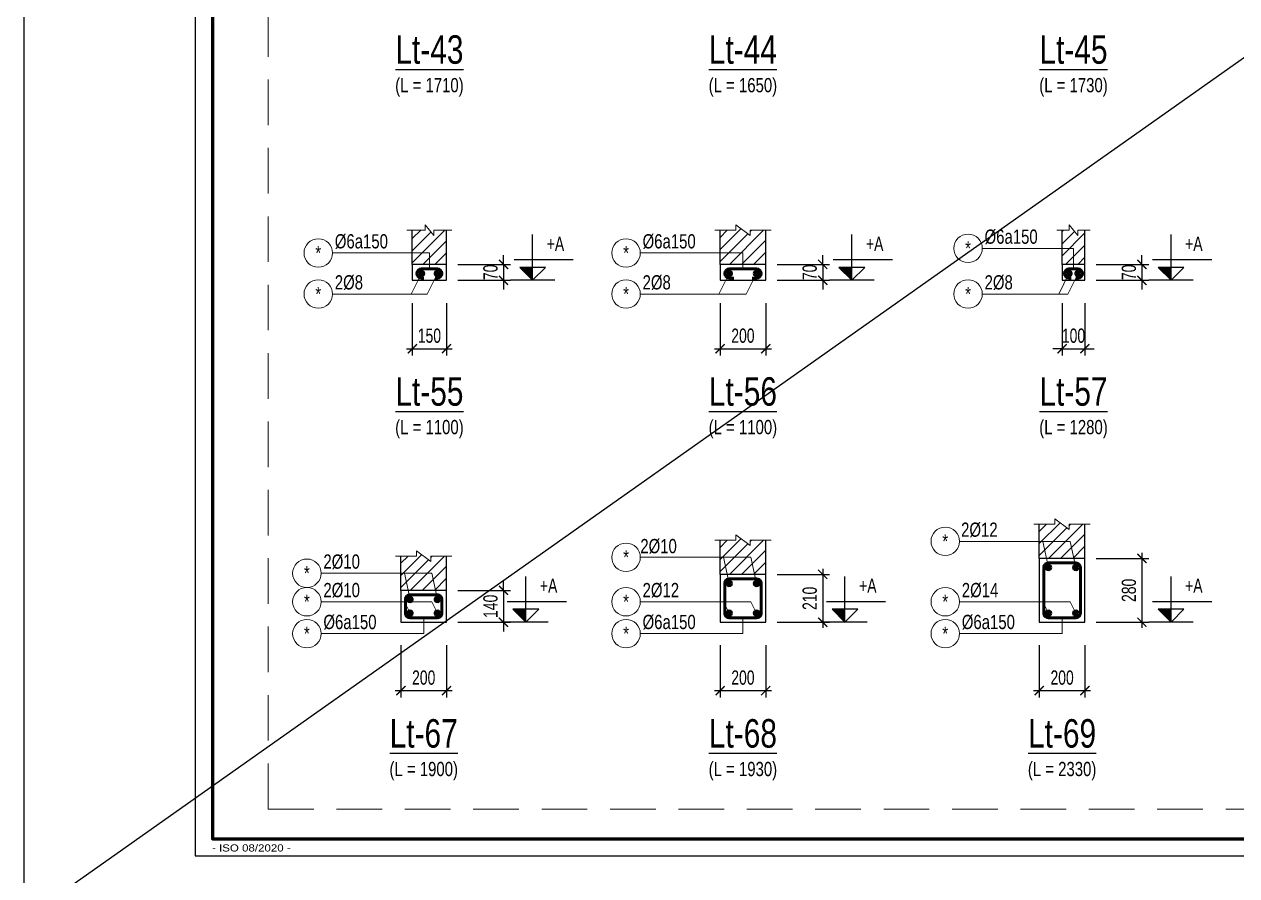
# Model space of a CAD drawing. Header units: millimetres. Extents: x 0 to 84100, y 0 to 158663.
# Drawn here: x 0 to 5318, y 15038 to 18773 of the extents above; entities that cross this region are included whole.
import ezdxf
from ezdxf.enums import TextEntityAlignment as Align

# ---------------------------------------------------------------- set-up
doc = ezdxf.new("R2010")
doc.units = ezdxf.units.MM
doc.header["$LTSCALE"] = 800
doc.header["$MEASUREMENT"] = 0
doc.linetypes.add('HIDDEN', pattern=[0.375, 0.25, -0.125])
doc.layers.get('DEFPOINTS').update_dxf_attribs({"color": 87})
for name, color, linetype in [('CDC -TEXT KHUNG', 7, 'Continuous'), ('CDC-KHUNGTEN', 9, 'Continuous'), ('CDC.02.DIM', 1, 'Continuous'), ('CDC.03.BORDER', 3, 'Continuous'), ('CDC.06.TEXT', 2, 'Continuous'), ('CDC.10.HATCH', 9, 'Continuous')]:
    doc.layers.add(name, color=color, linetype=linetype)
for name, color, linetype, lineweight in [('CDC.04.HIDDEN', 8, 'HIDDEN', 15), ('CDC.05.STEEL', 4, 'Continuous', 50), ('CDC.11.NOTE', 8, 'Continuous', 18), ('CDC.14.STEELNUM', 9, 'Continuous', 18), ('STEEL_NODE', 6, 'Continuous', 50)]:
    doc.layers.add(name, color=color, linetype=linetype, lineweight=lineweight)
doc.layers.add('KCS_Plotter', color=11, linetype='Continuous', plot=False)
doc.styles.add('KCS_BIGTEXT', font='arial.ttf', dxfattribs={"width": 0.7})
doc.styles.add('KCS_SMTEXT', font='arial.ttf', dxfattribs={"width": 0.7})
doc.styles.add('KT CDC', font='arial.ttf', dxfattribs={"width": 0.85})
doc.dimstyles.new('KCS_DIM25', dxfattribs={"dimtxt": 62.5, "dimasz": 40, "dimexe": 30, "dimexo": 0, "dimgap": 25, "dimtad": 1, "dimdec": 0, "dimzin": 13, "dimdsep": 46, "dimtxsty": 'KCS_SMTEXT', "dimblk": 'ARCHTICK', "dimcen": 0, "dimdle": 25, "dimclrd": 1, "dimclre": 1, "dimclrt": 2, "dimadec": 0, "dimazin": 0, "dimtfac": 1, "dimtdec": 0, "dimtix": 1, "dimtmove": 2, "dimatfit": 3, "dimfxl": 1, "dimtolj": 1, "dimtzin": 13, "dimarcsym": 0})

# ---------------------------------------------------------------- blocks, each defined once
blk = doc.blocks.new('_ArchTick')
at = {"color": 0, "linetype": 'ByBlock', "const_width": 0.15}
blk.add_lwpolyline([(-0.5, -0.5), (0.5, 0.5)], dxfattribs=at)
blk = doc.blocks.new('*D355')
at = {"layer": 'CDC.02.DIM', "color": 1, "lineweight": -2, "transparency": 16777216}
for p, q in [((1702.1, 17550), (1702.1, 17320)), ((1852.1, 17550), (1852.1, 17320)), ((1677.1, 17350), (1877.1, 17350))]:
    blk.add_line(p, q, dxfattribs=at)
at = {"layer": 'DEFPOINTS', "color": 0, "transparency": 16777216}
for p in [(1702.1, 17550), (1852.1, 17550), (1852.1, 17350)]:
    blk.add_point(p, dxfattribs=at)
at = {"layer": 'CDC.02.DIM', "color": 1, "lineweight": -2, "transparency": 16777216, "xscale": 40, "yscale": 40, "zscale": 40, "rotation": 180}
blk.add_blockref('_ArchTick', (1702.1, 17350), dxfattribs=at)
at = {"layer": 'CDC.02.DIM', "color": 1, "lineweight": -2, "transparency": 16777216, "xscale": 40, "yscale": 40, "zscale": 40}
blk.add_blockref('_ArchTick', (1852.1, 17350), dxfattribs=at)
at = {"layer": 'CDC.02.DIM', "color": 2, "transparency": 16777216, "insert": (1777.1, 17406.9), "char_height": 62.5, "attachment_point": 5, "style": 'KCS_SMTEXT'}
blk.add_mtext('\\A1;150', dxfattribs=at)
blk = doc.blocks.new('*D356')
at = {"layer": 'CDC.02.DIM', "color": 1, "lineweight": -2, "transparency": 16777216}
for p, q in [((1902.1, 17720), (2132.1, 17720)), ((2102.1, 17720), (2102.1, 17760)), ((2102.1, 17720), (2102.1, 17650)), ((1902.1, 17650), (2132.1, 17650)), ((2102.1, 17650), (2102.1, 17610))]:
    blk.add_line(p, q, dxfattribs=at)
at = {"layer": 'DEFPOINTS', "color": 0, "transparency": 16777216}
for p in [(1902.1, 17720), (1902.1, 17650), (2102.1, 17650)]:
    blk.add_point(p, dxfattribs=at)
at = {"layer": 'CDC.02.DIM', "color": 1, "lineweight": -2, "transparency": 16777216, "xscale": 40, "yscale": 40, "zscale": 40}
for p, rotation in [((2102.1, 17720), 270), ((2102.1, 17650), 90)]:
    blk.add_blockref('_ArchTick', p, dxfattribs=dict(at, rotation=rotation))
at = {"layer": 'CDC.02.DIM', "color": 2, "transparency": 16777216, "insert": (2045.2, 17685), "char_height": 62.5, "attachment_point": 5, "rotation": 90, "style": 'KCS_SMTEXT'}
blk.add_mtext('\\A1;70', dxfattribs=at)
blk = doc.blocks.new('KCS_SNODE')
at = {"layer": 'STEEL_NODE'}
blk.add_hatch(color=256, dxfattribs=at).paths.add_polyline_path([(10, 0, 1), (-10, 0, 1)])
blk.add_circle((0, 0), 10, dxfattribs=at)
blk = doc.blocks.new('*D357')
at = {"layer": 'CDC.02.DIM', "color": 1, "lineweight": -2, "transparency": 16777216}
for p, q in [((3052.1, 17550), (3052.1, 17320)), ((3252.1, 17550), (3252.1, 17320)), ((3027.1, 17350), (3277.1, 17350))]:
    blk.add_line(p, q, dxfattribs=at)
at = {"layer": 'DEFPOINTS', "color": 0, "transparency": 16777216}
for p in [(3052.1, 17550), (3252.1, 17550), (3252.1, 17350)]:
    blk.add_point(p, dxfattribs=at)
at = {"layer": 'CDC.02.DIM', "color": 1, "lineweight": -2, "transparency": 16777216, "xscale": 40, "yscale": 40, "zscale": 40, "rotation": 180}
blk.add_blockref('_ArchTick', (3052.1, 17350), dxfattribs=at)
at = {"layer": 'CDC.02.DIM', "color": 1, "lineweight": -2, "transparency": 16777216, "xscale": 40, "yscale": 40, "zscale": 40}
blk.add_blockref('_ArchTick', (3252.1, 17350), dxfattribs=at)
at = {"layer": 'CDC.02.DIM', "color": 2, "transparency": 16777216, "insert": (3152.1, 17406.9), "char_height": 62.5, "attachment_point": 5, "style": 'KCS_SMTEXT'}
blk.add_mtext('\\A1;200', dxfattribs=at)
blk = doc.blocks.new('*D358')
at = {"layer": 'CDC.02.DIM', "color": 1, "lineweight": -2, "transparency": 16777216}
for p, q in [((3302.1, 17720), (3532.1, 17720)), ((3502.1, 17720), (3502.1, 17760)), ((3502.1, 17720), (3502.1, 17650)), ((3302.1, 17650), (3532.1, 17650)), ((3502.1, 17650), (3502.1, 17610))]:
    blk.add_line(p, q, dxfattribs=at)
at = {"layer": 'DEFPOINTS', "color": 0, "transparency": 16777216}
for p in [(3302.1, 17720), (3302.1, 17650), (3502.1, 17650)]:
    blk.add_point(p, dxfattribs=at)
at = {"layer": 'CDC.02.DIM', "color": 1, "lineweight": -2, "transparency": 16777216, "xscale": 40, "yscale": 40, "zscale": 40}
for p, rotation in [((3502.1, 17720), 270), ((3502.1, 17650), 90)]:
    blk.add_blockref('_ArchTick', p, dxfattribs=dict(at, rotation=rotation))
at = {"layer": 'CDC.02.DIM', "color": 2, "transparency": 16777216, "insert": (3445.2, 17685), "char_height": 62.5, "attachment_point": 5, "rotation": 90, "style": 'KCS_SMTEXT'}
blk.add_mtext('\\A1;70', dxfattribs=at)
blk = doc.blocks.new('*D359')
at = {"layer": 'CDC.02.DIM', "color": 1, "lineweight": -2, "transparency": 16777216}
for p, q in [((4552.1, 17550), (4552.1, 17320)), ((4652.1, 17550), (4652.1, 17320)), ((4552.1, 17350), (4512.1, 17350)), ((4552.1, 17350), (4652.1, 17350)), ((4652.1, 17350), (4692.1, 17350))]:
    blk.add_line(p, q, dxfattribs=at)
at = {"layer": 'DEFPOINTS', "color": 0, "transparency": 16777216}
for p in [(4552.1, 17550), (4652.1, 17550), (4652.1, 17350)]:
    blk.add_point(p, dxfattribs=at)
at = {"layer": 'CDC.02.DIM', "color": 1, "lineweight": -2, "transparency": 16777216, "xscale": 40, "yscale": 40, "zscale": 40}
blk.add_blockref('_ArchTick', (4552.1, 17350), dxfattribs=at)
at = {"layer": 'CDC.02.DIM', "color": 1, "lineweight": -2, "transparency": 16777216, "xscale": 40, "yscale": 40, "zscale": 40, "rotation": 180}
blk.add_blockref('_ArchTick', (4652.1, 17350), dxfattribs=at)
at = {"layer": 'CDC.02.DIM', "color": 2, "transparency": 16777216, "insert": (4602.1, 17406.9), "char_height": 62.5, "attachment_point": 5, "style": 'KCS_SMTEXT'}
blk.add_mtext('\\A1;100', dxfattribs=at)
blk = doc.blocks.new('*D360')
at = {"layer": 'CDC.02.DIM', "color": 1, "lineweight": -2, "transparency": 16777216}
for p, q in [((4702.1, 17720), (4932.1, 17720)), ((4902.1, 17720), (4902.1, 17760)), ((4902.1, 17720), (4902.1, 17650)), ((4702.1, 17650), (4932.1, 17650)), ((4902.1, 17650), (4902.1, 17610))]:
    blk.add_line(p, q, dxfattribs=at)
at = {"layer": 'DEFPOINTS', "color": 0, "transparency": 16777216}
for p in [(4702.1, 17720), (4702.1, 17650), (4902.1, 17650)]:
    blk.add_point(p, dxfattribs=at)
at = {"layer": 'CDC.02.DIM', "color": 1, "lineweight": -2, "transparency": 16777216, "xscale": 40, "yscale": 40, "zscale": 40}
for p, rotation in [((4902.1, 17720), 270), ((4902.1, 17650), 90)]:
    blk.add_blockref('_ArchTick', p, dxfattribs=dict(at, rotation=rotation))
at = {"layer": 'CDC.02.DIM', "color": 2, "transparency": 16777216, "insert": (4845.2, 17685), "char_height": 62.5, "attachment_point": 5, "rotation": 90, "style": 'KCS_SMTEXT'}
blk.add_mtext('\\A1;70', dxfattribs=at)
blk = doc.blocks.new('*D557')
at = {"layer": 'CDC.02.DIM', "color": 1, "lineweight": -2, "transparency": 16777216}
for p, q in [((1652.1, 16050), (1652.1, 15820)), ((1852.1, 16050), (1852.1, 15820)), ((1627.1, 15850), (1877.1, 15850))]:
    blk.add_line(p, q, dxfattribs=at)
at = {"layer": 'DEFPOINTS', "color": 0, "transparency": 16777216}
for p in [(1652.1, 16050), (1852.1, 16050), (1852.1, 15850)]:
    blk.add_point(p, dxfattribs=at)
at = {"layer": 'CDC.02.DIM', "color": 1, "lineweight": -2, "transparency": 16777216, "xscale": 40, "yscale": 40, "zscale": 40, "rotation": 180}
blk.add_blockref('_ArchTick', (1652.1, 15850), dxfattribs=at)
at = {"layer": 'CDC.02.DIM', "color": 1, "lineweight": -2, "transparency": 16777216, "xscale": 40, "yscale": 40, "zscale": 40}
blk.add_blockref('_ArchTick', (1852.1, 15850), dxfattribs=at)
at = {"layer": 'CDC.02.DIM', "color": 2, "transparency": 16777216, "insert": (1752.1, 15906.9), "char_height": 62.5, "attachment_point": 5, "style": 'KCS_SMTEXT'}
blk.add_mtext('\\A1;200', dxfattribs=at)
blk = doc.blocks.new('*D558')
at = {"layer": 'CDC.02.DIM', "color": 1, "lineweight": -2, "transparency": 16777216}
for p, q in [((2102.1, 16290), (2102.1, 16330)), ((1902.1, 16290), (2132.1, 16290)), ((2102.1, 16290), (2102.1, 16150)), ((1902.1, 16150), (2132.1, 16150)), ((2102.1, 16150), (2102.1, 16110))]:
    blk.add_line(p, q, dxfattribs=at)
at = {"layer": 'DEFPOINTS', "color": 0, "transparency": 16777216}
for p in [(1902.1, 16290), (1902.1, 16150), (2102.1, 16150)]:
    blk.add_point(p, dxfattribs=at)
at = {"layer": 'CDC.02.DIM', "color": 1, "lineweight": -2, "transparency": 16777216, "xscale": 40, "yscale": 40, "zscale": 40}
for p, rotation in [((2102.1, 16290), 270), ((2102.1, 16150), 90)]:
    blk.add_blockref('_ArchTick', p, dxfattribs=dict(at, rotation=rotation))
at = {"layer": 'CDC.02.DIM', "color": 2, "transparency": 16777216, "insert": (2045.2, 16220), "char_height": 62.5, "attachment_point": 5, "rotation": 90, "style": 'KCS_SMTEXT'}
blk.add_mtext('\\A1;140', dxfattribs=at)
blk = doc.blocks.new('*D563')
at = {"layer": 'CDC.02.DIM', "color": 1, "lineweight": -2, "transparency": 16777216}
for p, q in [((3052.1, 16050), (3052.1, 15820)), ((3252.1, 16050), (3252.1, 15820)), ((3027.1, 15850), (3277.1, 15850))]:
    blk.add_line(p, q, dxfattribs=at)
at = {"layer": 'DEFPOINTS', "color": 0, "transparency": 16777216}
for p in [(3052.1, 16050), (3252.1, 16050), (3252.1, 15850)]:
    blk.add_point(p, dxfattribs=at)
at = {"layer": 'CDC.02.DIM', "color": 1, "lineweight": -2, "transparency": 16777216, "xscale": 40, "yscale": 40, "zscale": 40, "rotation": 180}
blk.add_blockref('_ArchTick', (3052.1, 15850), dxfattribs=at)
at = {"layer": 'CDC.02.DIM', "color": 1, "lineweight": -2, "transparency": 16777216, "xscale": 40, "yscale": 40, "zscale": 40}
blk.add_blockref('_ArchTick', (3252.1, 15850), dxfattribs=at)
at = {"layer": 'CDC.02.DIM', "color": 2, "transparency": 16777216, "insert": (3152.1, 15906.9), "char_height": 62.5, "attachment_point": 5, "style": 'KCS_SMTEXT'}
blk.add_mtext('\\A1;200', dxfattribs=at)
blk = doc.blocks.new('*D564')
at = {"layer": 'CDC.02.DIM', "color": 1, "lineweight": -2, "transparency": 16777216}
for p, q in [((3502.1, 16385), (3502.1, 16125)), ((3302.1, 16360), (3532.1, 16360)), ((3302.1, 16150), (3532.1, 16150))]:
    blk.add_line(p, q, dxfattribs=at)
at = {"layer": 'DEFPOINTS', "color": 0, "transparency": 16777216}
for p in [(3302.1, 16360), (3302.1, 16150), (3502.1, 16150)]:
    blk.add_point(p, dxfattribs=at)
at = {"layer": 'CDC.02.DIM', "color": 1, "lineweight": -2, "transparency": 16777216, "xscale": 40, "yscale": 40, "zscale": 40}
for p, rotation in [((3502.1, 16360), 90), ((3502.1, 16150), 270)]:
    blk.add_blockref('_ArchTick', p, dxfattribs=dict(at, rotation=rotation))
at = {"layer": 'CDC.02.DIM', "color": 2, "transparency": 16777216, "insert": (3445.2, 16255), "char_height": 62.5, "attachment_point": 5, "rotation": 90, "style": 'KCS_SMTEXT'}
blk.add_mtext('\\A1;210', dxfattribs=at)
blk = doc.blocks.new('*D567')
at = {"layer": 'CDC.02.DIM', "color": 1, "lineweight": -2, "transparency": 16777216}
for p, q in [((4452.1, 16050), (4452.1, 15820)), ((4652.1, 16050), (4652.1, 15820)), ((4427.1, 15850), (4677.1, 15850))]:
    blk.add_line(p, q, dxfattribs=at)
at = {"layer": 'DEFPOINTS', "color": 0, "transparency": 16777216}
for p in [(4452.1, 16050), (4652.1, 16050), (4652.1, 15850)]:
    blk.add_point(p, dxfattribs=at)
at = {"layer": 'CDC.02.DIM', "color": 1, "lineweight": -2, "transparency": 16777216, "xscale": 40, "yscale": 40, "zscale": 40, "rotation": 180}
blk.add_blockref('_ArchTick', (4452.1, 15850), dxfattribs=at)
at = {"layer": 'CDC.02.DIM', "color": 1, "lineweight": -2, "transparency": 16777216, "xscale": 40, "yscale": 40, "zscale": 40}
blk.add_blockref('_ArchTick', (4652.1, 15850), dxfattribs=at)
at = {"layer": 'CDC.02.DIM', "color": 2, "transparency": 16777216, "insert": (4552.1, 15906.9), "char_height": 62.5, "attachment_point": 5, "style": 'KCS_SMTEXT'}
blk.add_mtext('\\A1;200', dxfattribs=at)
blk = doc.blocks.new('*D568')
at = {"layer": 'CDC.02.DIM', "color": 1, "lineweight": -2, "transparency": 16777216}
for p, q in [((4902.1, 16455), (4902.1, 16125)), ((4702.1, 16430), (4932.1, 16430)), ((4702.1, 16150), (4932.1, 16150))]:
    blk.add_line(p, q, dxfattribs=at)
at = {"layer": 'DEFPOINTS', "color": 0, "transparency": 16777216}
for p in [(4702.1, 16430), (4702.1, 16150), (4902.1, 16150)]:
    blk.add_point(p, dxfattribs=at)
at = {"layer": 'CDC.02.DIM', "color": 1, "lineweight": -2, "transparency": 16777216, "xscale": 40, "yscale": 40, "zscale": 40}
for p, rotation in [((4902.1, 16430), 90), ((4902.1, 16150), 270)]:
    blk.add_blockref('_ArchTick', p, dxfattribs=dict(at, rotation=rotation))
at = {"layer": 'CDC.02.DIM', "color": 2, "transparency": 16777216, "insert": (4845.2, 16290), "char_height": 62.5, "attachment_point": 5, "rotation": 90, "style": 'KCS_SMTEXT'}
blk.add_mtext('\\A1;280', dxfattribs=at)
blk = doc.blocks.new('Khung tên chuẩn')
at = {"layer": 'CDC-KHUNGTEN', "color": 8}
blk.add_lwpolyline([(75096, 1100), (83000, 1100), (83000, 58300), (3000, 58300), (3000, 1100), (75096, 1100)], dxfattribs=at)
at = {"layer": 'CDC-KHUNGTEN', "color": 255, "lineweight": 60}
blk.add_lwpolyline([(74900, 1400), (74900, 58000), (3300, 58000), (3300, 1400), (74900, 1400)], close=True, dxfattribs=at)
at = {"layer": 'DEFPOINTS', "color": 1, "ltscale": 0.2}
blk.add_lwpolyline([(0, 0), (0, 59400), (84100, 59400), (84100, 0), (0, 0)], close=True, dxfattribs=at)
at = {"layer": 'CDC -TEXT KHUNG', "color": 6, "style": 'KT CDC', "width": 1.15}
blk.add_text('- ISO 08/2020 -', height=125.69, dxfattribs=at).set_placement((3294, 1177))

msp = doc.modelspace()

# ---------------------------------------------------------------- hatches: boundary and pattern name
at = {"layer": 'CDC.10.HATCH'}
h = msp.add_hatch(dxfattribs=at)
h.set_pattern_fill('ANSI31', color=256, scale=300, style=0)
h.set_pattern_definition([(45, (176627.657, -975982.78), (-26.5165043, 26.5165043), [])])
h.paths.add_polyline_path([(1852.1, 17870), (1795.8, 17870), (1795.8, 17846.6), (1758.3, 17893.4), (1758.3, 17870), (1702.1, 17870), (1702.1, 17720), (1852.1, 17720)])
h = msp.add_hatch(dxfattribs=at)
h.set_pattern_fill('ANSI31', color=256, scale=300, style=0)
h.set_pattern_definition([(45, (182844.69, -984792.78), (-26.5165043, 26.5165043), [])])
h.paths.add_polyline_path([(3252.1, 17870), (3183.3, 17870), (3183.3, 17846.6), (3120.8, 17893.4), (3120.8, 17870), (3052.1, 17870), (3052.1, 17720), (3252.1, 17720)])
h = msp.add_hatch(dxfattribs=at)
h.set_pattern_fill('ANSI31', color=256, scale=300, style=0)
h.set_pattern_definition([(45, (183007.19, -985150.537), (-26.5165043, 26.5165043), [])])
h.paths.add_polyline_path([(4652.1, 17870), (4620.8, 17870), (4620.8, 17846.6), (4583.3, 17893.4), (4583.3, 17870), (4552.1, 17870), (4552.1, 17720), (4652.1, 17720)])
h = msp.add_hatch(dxfattribs=at)
h.set_pattern_fill('ANSI31', color=256, scale=300, style=0)
h.set_pattern_definition([(45, (184244.69, -986082.78), (-26.5165043, 26.5165043), [])])
h.paths.add_polyline_path([(4652.1, 16580), (4583.3, 16580), (4583.3, 16556.6), (4520.8, 16603.4), (4520.8, 16580), (4452.1, 16580), (4452.1, 16430), (4652.1, 16430)])
h = msp.add_hatch(dxfattribs=at)
h.set_pattern_fill('ANSI31', color=256, scale=300, style=0)
h.set_pattern_definition([(45, (182844.69, -986152.78), (-26.5165043, 26.5165043), [])])
h.paths.add_polyline_path([(3252.1, 16510), (3183.3, 16510), (3183.3, 16486.6), (3120.8, 16533.4), (3120.8, 16510), (3052.1, 16510), (3052.1, 16360), (3252.1, 16360)])
h = msp.add_hatch(dxfattribs=at)
h.set_pattern_fill('ANSI31', color=256, scale=300, style=0)
h.set_pattern_definition([(45, (181444.69, -986222.78), (-26.5165043, 26.5165043), [])])
h.paths.add_polyline_path([(1852.1, 16440), (1783.3, 16440), (1783.3, 16416.6), (1720.8, 16463.4), (1720.8, 16440), (1652.1, 16440), (1652.1, 16290), (1852.1, 16290)])

# ---------------------------------------------------------------- linework, layer by layer
at = {"layer": 'CDC.02.DIM', "color": 1, "linetype": 'ByBlock'}
for p, q in [((2229.8, 17650), (2229.8, 17851.1)), ((3629.8, 17650), (3629.8, 17851.1)), ((5029.8, 17650), (5029.8, 17851.1)), ((2408.1, 17739.9), (2148.6, 17739.9)), ((3808.1, 17739.9), (3548.6, 17739.9)), ((5208.1, 17739.9), (4948.6, 17739.9)), ((2286.6, 17706.8), (2173, 17706.8)), ((2229.8, 17650), (2173, 17706.8)), ((2229.8, 17650), (2286.6, 17706.8)), ((3686.6, 17706.8), (3573, 17706.8)), ((3629.8, 17650), (3573, 17706.8)), ((3629.8, 17650), (3686.6, 17706.8)), ((5086.6, 17706.8), (4973, 17706.8)), ((5029.8, 17650), (4973, 17706.8)), ((5029.8, 17650), (5086.6, 17706.8)), ((2327.5, 17650), (2132.1, 17650)), ((3727.5, 17650), (3532.1, 17650)), ((5127.5, 17650), (4932.1, 17650)), ((2199.8, 16150), (2199.8, 16351.1)), ((3599.8, 16150), (3599.8, 16351.1)), ((5029.8, 16150), (5029.8, 16351.1)), ((2378.1, 16239.9), (2118.6, 16239.9)), ((3778.1, 16239.9), (3518.6, 16239.9)), ((5208.1, 16239.9), (4948.6, 16239.9)), ((2256.6, 16206.8), (2143, 16206.8)), ((2199.8, 16150), (2143, 16206.8)), ((2199.8, 16150), (2256.6, 16206.8)), ((3656.6, 16206.8), (3543, 16206.8)), ((3599.8, 16150), (3543, 16206.8)), ((3599.8, 16150), (3656.6, 16206.8)), ((5086.6, 16206.8), (4973, 16206.8)), ((5029.8, 16150), (4973, 16206.8)), ((5029.8, 16150), (5086.6, 16206.8)), ((2297.5, 16150), (2102.1, 16150)), ((3697.5, 16150), (3502.1, 16150)), ((5127.5, 16150), (4932.1, 16150))]:
    msp.add_line(p, q, dxfattribs=at)
at = {"layer": 'CDC.02.DIM'}
for points in [[(2173, 17706.8), (2229.8, 17650), (2229.8, 17706.8)], [(2173, 17706.8), (2229.8, 17650), (2229.8, 17706.8)], [(2173, 17706.8), (2229.8, 17650), (2229.8, 17706.8)], [(2173, 17706.8), (2229.8, 17650), (2229.8, 17706.8)], [(3573, 17706.8), (3629.8, 17650), (3629.8, 17706.8)], [(3573, 17706.8), (3629.8, 17650), (3629.8, 17706.8)], [(3573, 17706.8), (3629.8, 17650), (3629.8, 17706.8)], [(3573, 17706.8), (3629.8, 17650), (3629.8, 17706.8)], [(4973, 17706.8), (5029.8, 17650), (5029.8, 17706.8)], [(4973, 17706.8), (5029.8, 17650), (5029.8, 17706.8)], [(4973, 17706.8), (5029.8, 17650), (5029.8, 17706.8)], [(4973, 17706.8), (5029.8, 17650), (5029.8, 17706.8)], [(2143, 16206.8), (2199.8, 16150), (2199.8, 16206.8)], [(2143, 16206.8), (2199.8, 16150), (2199.8, 16206.8)], [(2143, 16206.8), (2199.8, 16150), (2199.8, 16206.8)], [(2143, 16206.8), (2199.8, 16150), (2199.8, 16206.8)], [(3543, 16206.8), (3599.8, 16150), (3599.8, 16206.8)], [(3543, 16206.8), (3599.8, 16150), (3599.8, 16206.8)], [(3543, 16206.8), (3599.8, 16150), (3599.8, 16206.8)], [(3543, 16206.8), (3599.8, 16150), (3599.8, 16206.8)], [(4973, 16206.8), (5029.8, 16150), (5029.8, 16206.8)], [(4973, 16206.8), (5029.8, 16150), (5029.8, 16206.8)], [(4973, 16206.8), (5029.8, 16150), (5029.8, 16206.8)], [(4973, 16206.8), (5029.8, 16150), (5029.8, 16206.8)]]:
    msp.add_solid(points, dxfattribs=at)
at = {"layer": 'CDC.03.BORDER', "ltscale": 0.5}
for p, q in [((1702.1, 17720), (1702.1, 17870)), ((1852.1, 17720), (1852.1, 17870)), ((3052.1, 17720), (3052.1, 17870)), ((3252.1, 17720), (3252.1, 17870)), ((4552.1, 17720), (4552.1, 17870)), ((4652.1, 17720), (4652.1, 17870)), ((4452.1, 16430), (4452.1, 16580)), ((4652.1, 16430), (4652.1, 16580)), ((3052.1, 16360), (3052.1, 16510)), ((3252.1, 16360), (3252.1, 16510)), ((1652.1, 16290), (1652.1, 16440)), ((1852.1, 16290), (1852.1, 16440))]:
    msp.add_line(p, q, dxfattribs=at)
at = {"layer": 'CDC.03.BORDER'}
for points in [[(1702.1, 17650), (1852.1, 17650), (1852.1, 17720), (1702.1, 17720), (1702.1, 17650)], [(3052.1, 17650), (3252.1, 17650), (3252.1, 17720), (3052.1, 17720), (3052.1, 17650)], [(4552.1, 17650), (4652.1, 17650), (4652.1, 17720), (4552.1, 17720), (4552.1, 17650)], [(4452.1, 16150), (4652.1, 16150), (4652.1, 16430), (4452.1, 16430), (4452.1, 16150)], [(3052.1, 16150), (3252.1, 16150), (3252.1, 16360), (3052.1, 16360), (3052.1, 16150)], [(1652.1, 16150), (1852.1, 16150), (1852.1, 16290), (1652.1, 16290), (1652.1, 16150)]]:
    msp.add_lwpolyline(points, dxfattribs=at)
at = {"layer": 'CDC.04.HIDDEN'}
for q in [(1069.7, 28950), (18355.3, 15330.7)]:
    msp.add_line((1069.7, 15330.7), q, dxfattribs=at)
at = {"layer": 'CDC.05.STEEL'}
for points in [[(1752.1, 17660), (1742.1, 17660, -1), (1742.1, 17700), (1812.1, 17700, -1), (1812.1, 17660), (1802.1, 17660)], [(3112.1, 17660), (3092.1, 17660, -1), (3092.1, 17700), (3212.1, 17700, -1), (3212.1, 17660), (3192.1, 17660)], [(4592.1, 17660), (4582.1, 17660, -1), (4582.1, 17700), (4622.1, 17700, -1), (4622.1, 17660), (4612.1, 17660)], [(4472.1, 16390), (4472.1, 16190, 0.414214), (4492.1, 16170), (4612.1, 16170, 0.414214), (4632.1, 16190), (4632.1, 16390, 0.414214), (4612.1, 16410), (4492.1, 16410, 0.414214), (4472.1, 16390)], [(3072.1, 16320), (3072.1, 16190, 0.414214), (3092.1, 16170), (3212.1, 16170, 0.414214), (3232.1, 16190), (3232.1, 16320, 0.414214), (3212.1, 16340), (3092.1, 16340, 0.414214), (3072.1, 16320)], [(1672.1, 16250), (1672.1, 16190, 0.414214), (1692.1, 16170), (1812.1, 16170, 0.414214), (1832.1, 16190), (1832.1, 16250, 0.414214), (1812.1, 16270), (1692.1, 16270, 0.414214), (1672.1, 16250)]]:
    msp.add_lwpolyline(points, format="xyb", dxfattribs=at)
at = {"layer": 'CDC.11.NOTE'}
for p, q in [((1352.1, 17770), (1777.1, 17770)), ((1777.1, 17770), (1777.1, 17700)), ((2702.1, 17770), (3152.1, 17770)), ((3152.1, 17770), (3152.1, 17700)), ((4202.1, 17790.3), (4602.1, 17790.3)), ((4602.1, 17790.3), (4602.1, 17700)), ((1742.1, 17680), (1697.1, 17590)), ((1812.1, 17680), (1767.1, 17590)), ((3092.1, 17680), (3047.1, 17590)), ((3212.1, 17680), (3167.1, 17590)), ((4582.1, 17680), (4537.1, 17590)), ((4622.1, 17680), (4577.1, 17590)), ((1352.1, 17590), (1767.1, 17590)), ((2702.1, 17590), (3167.1, 17590)), ((4202.1, 17590), (4577.1, 17590)), ((4102.1, 16505), (4587.1, 16505)), ((4492.1, 16390), (4467.1, 16505)), ((4612.1, 16390), (4587.1, 16505)), ((2702.1, 16435), (3187.1, 16435)), ((3092.1, 16320), (3067.1, 16435)), ((3212.1, 16320), (3187.1, 16435)), ((1302.1, 16365), (1787.1, 16365)), ((1692.1, 16250), (1667.1, 16365)), ((1812.1, 16250), (1787.1, 16365)), ((1302.1, 16240), (1787.1, 16240)), ((1692.1, 16190), (1667.1, 16240)), ((1812.1, 16190), (1787.1, 16240)), ((2702.1, 16240), (3187.1, 16240)), ((3092.1, 16190), (3067.1, 16240)), ((3212.1, 16190), (3187.1, 16240)), ((4102.1, 16240), (4587.1, 16240)), ((4492.1, 16190), (4467.1, 16240)), ((4612.1, 16190), (4587.1, 16240)), ((1752.1, 16100), (1752.1, 16170)), ((3152.1, 16100), (3152.1, 16170)), ((4552.1, 16100), (4552.1, 16170)), ((1302.1, 16100), (1752.1, 16100)), ((2702.1, 16100), (3152.1, 16100)), ((4102.1, 16100), (4552.1, 16100))]:
    msp.add_line(p, q, dxfattribs=at)
for points in [[(1678.6, 17870), (1758.3, 17870), (1758.3, 17893.4), (1795.8, 17846.6), (1795.8, 17870), (1875.5, 17870)], [(3028.6, 17870), (3120.8, 17870), (3120.8, 17893.4), (3183.3, 17846.6), (3183.3, 17870), (3275.5, 17870)], [(4528.6, 17870), (4583.3, 17870), (4583.3, 17893.4), (4620.8, 17846.6), (4620.8, 17870), (4675.5, 17870)], [(4428.6, 16580), (4520.8, 16580), (4520.8, 16603.4), (4583.3, 16556.6), (4583.3, 16580), (4675.5, 16580)], [(3028.6, 16510), (3120.8, 16510), (3120.8, 16533.4), (3183.3, 16486.6), (3183.3, 16510), (3275.5, 16510)], [(1628.6, 16440), (1720.8, 16440), (1720.8, 16463.4), (1783.3, 16416.6), (1783.3, 16440), (1875.5, 16440)]]:
    msp.add_lwpolyline(points, dxfattribs=at)
at = {"layer": 'CDC.14.STEELNUM'}
for centre in [(1289.6, 17770), (2639.6, 17770), (4139.6, 17790.3), (1289.6, 17590), (2639.6, 17590), (4139.6, 17590), (4039.6, 16505), (2639.6, 16435), (1239.6, 16365), (1239.6, 16240), (2639.6, 16240), (4039.6, 16240), (1239.6, 16100), (2639.6, 16100), (4039.6, 16100)]:
    msp.add_circle(centre, 62.5, dxfattribs=at)
at = {"layer": 'KCS_Plotter'}
msp.add_line((0, 14850), (21025, 29700), dxfattribs=at)

# ---------------------------------------------------------------- block references
at = {"xscale": 0.25, "yscale": 0.25, "zscale": 0.25}
msp.add_blockref('Khung tên chuẩn', (0, 14850), dxfattribs=at)
at = {"layer": 'STEEL_NODE', "xscale": -1, "rotation": 180}
for p in [(1742.1, 17680), (1812.1, 17680), (3092.1, 17680), (3212.1, 17680), (4582.1, 17680)]:
    msp.add_blockref('KCS_SNODE', p, dxfattribs=at)
at = {"layer": 'STEEL_NODE', "rotation": 180}
msp.add_blockref('KCS_SNODE', (4622.1, 17680), dxfattribs=at)
at = {"layer": 'STEEL_NODE'}
for p in [(4492.1, 16390), (4612.1, 16390), (3092.1, 16320), (3212.1, 16320), (1692.1, 16250), (1812.1, 16250), (1692.1, 16190), (1812.1, 16190), (3092.1, 16190), (3212.1, 16190), (4492.1, 16190), (4612.1, 16190)]:
    msp.add_blockref('KCS_SNODE', p, dxfattribs=at)

# ---------------------------------------------------------------- texts
at = {"layer": 'CDC.06.TEXT', "color": 4, "style": 'KCS_BIGTEXT', "width": 0.75}
for s, p in [('%%ULt-43', (1777.1, 18600)), ('%%ULt-44', (3152.1, 18600)), ('%%ULt-45', (4602.1, 18600)), ('%%ULt-55', (1777.1, 17100)), ('%%ULt-56', (3152.1, 17100)), ('%%ULt-57', (4602.1, 17100)), ('%%uLt-67', (1752.1, 15600)), ('%%uLt-68', (3152.1, 15600)), ('%%uLt-69', (4552.1, 15600))]:
    msp.add_text(s, height=125, dxfattribs=at).set_placement(p, align=Align.CENTER)
at = {"layer": 'CDC.06.TEXT', "style": 'KCS_SMTEXT', "width": 0.75}
for s, p in [('(L = 1710)', (1777.1, 18475)), ('(L = 1650)', (3152.1, 18475)), ('(L = 1730)', (4602.1, 18475)), ('(L = 1100)', (1777.1, 16975)), ('(L = 1100)', (3152.1, 16975)), ('(L = 1280)', (4602.1, 16975)), ('(L = 1900)', (1752.1, 15475)), ('(L = 1930)', (3152.1, 15475)), ('(L = 2330)', (4552.1, 15475))]:
    msp.add_text(s, height=62.5, dxfattribs=at).set_placement(p, align=Align.CENTER)
for s, p in [('%%C6a150', (4212.1, 17810.3)), ('%%C6a150', (1362.1, 17790)), ('%%C6a150', (2712.1, 17790)), ('2%%c8', (1362.1, 17610)), ('2%%c8', (2712.1, 17610)), ('2%%C8', (4212.1, 17610)), ('2%%C12', (4109.1, 16525)), ('2%%c10', (2702.1, 16452.9)), ('2%%c10', (1312.1, 16385)), ('2%%c10', (1312.1, 16260)), ('2%%C12', (2712.1, 16260)), ('2%%C14', (4112.1, 16260)), ('%%C6a150', (1312.1, 16120)), ('%%C6a150', (2712.1, 16120)), ('%%C6a150', (4112.1, 16120))]:
    msp.add_text(s, height=62.5, dxfattribs=at).set_placement(p)
at = {"layer": 'CDC.06.TEXT', "style": 'KCS_SMTEXT', "width": 0.7}
for p in [(2330, 17810.4), (3730, 17810.4), (5130, 17810.4), (2300, 16310.4), (3700, 16310.4), (5130, 16310.4)]:
    msp.add_text('+A', height=62.5, dxfattribs=at).set_placement(p, align=Align.MIDDLE)
at = {"layer": 'CDC.14.STEELNUM', "color": 2, "style": 'KCS_SMTEXT', "width": 0.75}
for p in [(4139.6, 17790.3), (1289.6, 17770), (2639.6, 17770), (1289.6, 17590), (2639.6, 17590), (4139.6, 17590), (4039.6, 16505), (2639.6, 16435), (1239.6, 16365), (1239.6, 16240), (2639.6, 16240), (4039.6, 16240), (1239.6, 16100), (2639.6, 16100), (4039.6, 16100)]:
    msp.add_text('*', height=62.5, dxfattribs=at).set_placement(p, align=Align.MIDDLE_CENTER)

# ---------------------------------------------------------------- dimensions: what is measured, and where the dimension line sits
at = {"layer": 'CDC.02.DIM'}
for p1, p2, distance, picture, middle in [((1902.1, 17720), (1902.1, 17650), 200, '*D356', (2045.2, 17685)), ((3302.1, 17720), (3302.1, 17650), 200, '*D358', (3445.2, 17685)), ((4702.1, 17720), (4702.1, 17650), 200, '*D360', (4845.2, 17685)), ((1702.1, 17550), (1852.1, 17550), -200, '*D355', (1777.1, 17406.9)), ((3052.1, 17550), (3252.1, 17550), -200, '*D357', (3152.1, 17406.9)), ((4552.1, 17550), (4652.1, 17550), -200, '*D359', (4602.1, 17406.9)), ((4702.1, 16430), (4702.1, 16150), 200, '*D568', (4845.2, 16290)), ((3302.1, 16360), (3302.1, 16150), 200, '*D564', (3445.2, 16255)), ((1902.1, 16290), (1902.1, 16150), 200, '*D558', (2045.2, 16220)), ((1652.1, 16050), (1852.1, 16050), -200, '*D557', (1752.1, 15906.9)), ((3052.1, 16050), (3252.1, 16050), -200, '*D563', (3152.1, 15906.9)), ((4452.1, 16050), (4652.1, 16050), -200, '*D567', (4552.1, 15906.9))]:
    dim = msp.add_aligned_dim(p1=p1, p2=p2, distance=distance, dimstyle='KCS_DIM25', dxfattribs=at)
    dim.commit()
    dim.dimension.update_dxf_attribs({"geometry": picture, "text_midpoint": middle})

doc.saveas('drawing.dxf')
